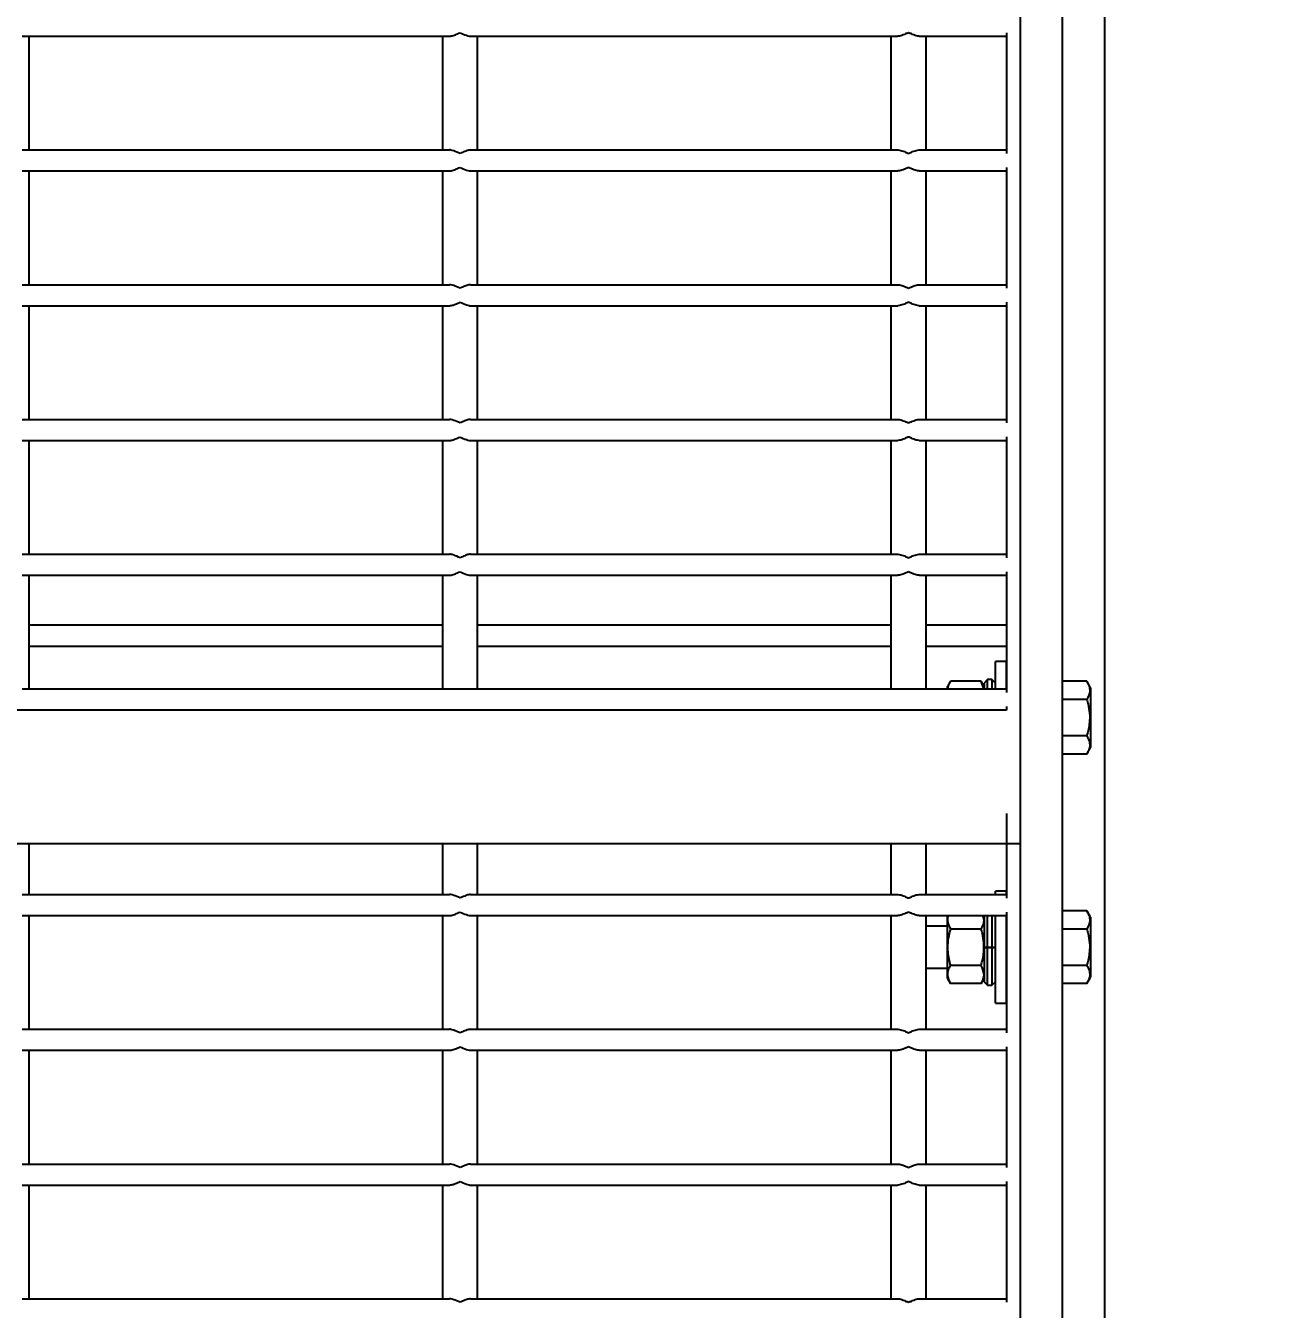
# Model space of a CAD drawing. Header units: millimetres. Extents: x 1293 to 41893, y 1011 to 26911.
# Drawn here: x 16819.2 to 17100.8, y 11481.8 to 11772.7 of the extents above; entities that cross this region are included whole.
import ezdxf

# ---------------------------------------------------------------- set-up
doc = ezdxf.new("R2010")
doc.units = ezdxf.units.MM
doc.header["$LTSCALE"] = 50
doc.layers.add('CAPA_1', color=7, linetype='Continuous')
doc.layers.add('PASILLOS', color=2, linetype='Continuous')
doc.styles.add('SLDTEXTSTYLE0', font='TXT', dxfattribs={"width": 0.75})
doc.dimstyles.new('SLDDIMSTYLE0', dxfattribs={"dimtxt": 100, "dimasz": 100, "dimexe": 0, "dimexo": 0.0625, "dimgap": 25, "dimtad": 2, "dimdec": 0, "dimrnd": 1e-09, "dimzin": 12, "dimdsep": 46, "dimtxsty": 'SLDTEXTSTYLE0', "dimsah": 1, "dimcen": 0.09, "dimadec": 0, "dimazin": 3, "dimtfac": 1, "dimtdec": 0, "dimtofl": 0, "dimtmove": 0, "dimatfit": 3, "dimfxl": 1, "dimfrac": 2, "dimtolj": 1, "dimtzin": 12, "dimarcsym": 0})

# ---------------------------------------------------------------- blocks, each defined once
blk = doc.blocks.new('_D_16')
at = {"layer": 'CAPA_1', "transparency": 16777216}
for p, q in [((7974.69, 13667.35), (7974.69, 9974.87)), ((18069.94, 13667.83), (18069.94, 9974.87)), ((7974.69, 10024.87), (18069.94, 10024.87))]:
    blk.add_line(p, q, dxfattribs=at)
for points in [[(7974.69, 10024.87), (8074.69, 10009.48), (8074.69, 10040.25)], [(18069.94, 10024.87), (17969.94, 10040.25), (17969.94, 10009.48)]]:
    blk.add_solid(points, dxfattribs=at)
at = {"layer": 'CAPA_1', "transparency": 16777216, "insert": (12837.59, 10153.77), "char_height": 100, "attachment_point": 1, "style": 'SLDTEXTSTYLE0'}
blk.add_mtext('10095', dxfattribs=at)

msp = doc.modelspace()

# ---------------------------------------------------------------- linework, layer by layer
at = {"layer": 'PASILLOS', "linetype": 'Continuous', "lineweight": 25}
for p, q in [((17063.6878232, 10630.9617267), (17063.6878232, 13564.8575629)), ((17044.6378232, 10631.1549312), (17044.6378232, 13425.832389)), ((17054.1628232, 10980.2954876), (17054.1628232, 12113.9323914)), ((16818.4240732, 11770.3432255), (16915.2615732, 11770.3432255)), ((16820.0115732, 11744.5657255), (16820.0115732, 11770.3432255)), ((16913.6740732, 11770.3432255), (16913.6740732, 11744.5657255)), ((16920.0240732, 11770.3432255), (17016.8615732, 11770.3432255)), ((16921.6115732, 11744.5657255), (16921.6115732, 11770.3432255)), ((17015.2740732, 11770.3432255), (17015.2740732, 11744.5657255)), ((17021.6240732, 11770.3432255), (17041.4678232, 11770.3432255)), ((17023.2115732, 11744.5657255), (17023.2115732, 11770.3432255)), ((17041.4678232, 11771.1369755), (17041.4678232, 11743.7719755)), ((16818.4240732, 11744.5657255), (16915.2615732, 11744.5657255)), ((16920.0240732, 11744.5657255), (17016.8615732, 11744.5657255)), ((17021.6240732, 11744.5657255), (17041.4678232, 11744.5657255)), ((17041.4678232, 11740.5969755), (17041.4678232, 11713.2319755)), ((16818.4240732, 11739.8032255), (16915.2615732, 11739.8032255)), ((16820.0115732, 11714.0257255), (16820.0115732, 11739.8032255)), ((16913.6740732, 11739.8032255), (16913.6740732, 11714.0257255)), ((16920.0240732, 11739.8032255), (17016.8615732, 11739.8032255)), ((16921.6115732, 11714.0257255), (16921.6115732, 11739.8032255)), ((17015.2740732, 11739.8032255), (17015.2740732, 11714.0257255)), ((17021.6240732, 11739.8032255), (17041.4678232, 11739.8032255)), ((17023.2115732, 11714.0257255), (17023.2115732, 11739.8032255)), ((16818.4240732, 11714.0257255), (16915.2615732, 11714.0257255)), ((16920.0240732, 11714.0257255), (17016.8615732, 11714.0257255)), ((17021.6240732, 11714.0257255), (17041.4678232, 11714.0257255)), ((16818.4240732, 11709.2632255), (16915.2615732, 11709.2632255)), ((16820.0115732, 11683.4857255), (16820.0115732, 11709.2632255)), ((16913.6740732, 11709.2632255), (16913.6740732, 11683.4857255)), ((16920.0240732, 11709.2632255), (17016.8615732, 11709.2632255)), ((16921.6115732, 11683.4857255), (16921.6115732, 11709.2632255)), ((17015.2740732, 11709.2632255), (17015.2740732, 11683.4857255)), ((17021.6240732, 11709.2632255), (17041.4678232, 11709.2632255)), ((17023.2115732, 11683.4857255), (17023.2115732, 11709.2632255)), ((17041.4678232, 11710.0569755), (17041.4678232, 11682.6919755)), ((16818.4240732, 11683.4857255), (16915.2615732, 11683.4857255)), ((16920.0240732, 11683.4857255), (17016.8615732, 11683.4857255)), ((17021.6240732, 11683.4857255), (17041.4678232, 11683.4857255)), ((17041.4678232, 11679.5169755), (17041.4678232, 11652.1519755)), ((16818.4240732, 11678.7232255), (16915.2615732, 11678.7232255)), ((16820.0115732, 11652.9457255), (16820.0115732, 11678.7232255)), ((16913.6740732, 11678.7232255), (16913.6740732, 11652.9457255)), ((16920.0240732, 11678.7232255), (17016.8615732, 11678.7232255)), ((16921.6115732, 11652.9457255), (16921.6115732, 11678.7232255)), ((17015.2740732, 11678.7232255), (17015.2740732, 11652.9457255)), ((17021.6240732, 11678.7232255), (17041.4678232, 11678.7232255)), ((17023.2115732, 11652.9457255), (17023.2115732, 11678.7232255)), ((16818.4240732, 11652.9457255), (16915.2615732, 11652.9457255)), ((16920.0240732, 11652.9457255), (17016.8615732, 11652.9457255)), ((17021.6240732, 11652.9457255), (17041.4678232, 11652.9457255)), ((16818.4240732, 11648.1832255), (16915.2615732, 11648.1832255)), ((16820.0115732, 11622.4057255), (16820.0115732, 11648.1832255)), ((16913.6740732, 11648.1832255), (16913.6740732, 11622.4057255)), ((16920.0240732, 11648.1832255), (17016.8615732, 11648.1832255)), ((16921.6115732, 11622.4057255), (16921.6115732, 11648.1832255)), ((17015.2740732, 11648.1832255), (17015.2740732, 11622.4057255)), ((17021.6240732, 11648.1832255), (17041.4678232, 11648.1832255)), ((17023.2115732, 11622.4057255), (17023.2115732, 11648.1832255)), ((17041.4678232, 11648.9769755), (17041.4678232, 11621.6119755)), ((16820.0115732, 11636.9123926), (16913.6740732, 11636.9123926)), ((16921.6115732, 11636.9123926), (17015.2740732, 11636.9123926)), ((17023.2115732, 11636.9123926), (17041.4678232, 11636.9123926)), ((16820.0115732, 11632.1498926), (16913.6740732, 11632.1498926)), ((16921.6115732, 11632.1498926), (17015.2740732, 11632.1498926)), ((17023.2115732, 11632.1498926), (17041.4678232, 11632.1498926)), ((17041.4628232, 11628.6057255), (17038.9228232, 11628.6057255)), ((17038.9228232, 11622.4057255), (17038.9228232, 11628.6057255)), ((17041.4628232, 11622.4057255), (17041.4628232, 11628.6057255)), ((17028.727344, 11624.1607255), (17028.0484482, 11622.9848435)), ((17035.7039274, 11624.1607255), (17028.727344, 11624.1607255)), ((17036.3828232, 11622.9848435), (17035.7039274, 11624.1607255)), ((17036.2860094, 11622.4057255), (17035.7039274, 11624.1607255)), ((17037.1765732, 11624.5357255), (17036.3828232, 11623.7419755)), ((17038.1290732, 11624.5357255), (17037.1765732, 11624.5357255)), ((17037.1765732, 11622.4057255), (17037.1765732, 11624.5357255)), ((17038.9228232, 11623.7419755), (17038.1290732, 11624.5357255)), ((17038.1290732, 11624.5357255), (17038.1290732, 11622.4057255)), ((17059.6622708, 11624.1546175), (17054.1628232, 11624.1546175)), ((17060.5128232, 11622.6814175), (17059.6622708, 11624.1546175)), ((16818.4240732, 11622.4057255), (16915.2615732, 11622.4057255)), ((16915.2615732, 11622.4057255), (16920.0240732, 11622.4057255)), ((16920.0240732, 11622.4057255), (17016.8615732, 11622.4057255)), ((17016.8615732, 11622.4057255), (17021.6240732, 11622.4057255)), ((17021.6240732, 11622.4057255), (17041.4678232, 11622.4057255)), ((17028.0484482, 11622.4057255), (17028.0484482, 11622.9848435)), ((17036.3828232, 11623.7419755), (17036.3828232, 11622.4057255)), ((17060.5128232, 11622.6814175), (17060.5128232, 11615.9057255)), ((17041.4678232, 11618.4369755), (17041.4678232, 11617.6432255)), ((17059.6622708, 11620.0301715), (17054.1628232, 11620.0301715)), ((17041.4678232, 11617.6432255), (16285.8178232, 11617.6432255)), ((17060.5128232, 11615.9057255), (17060.5128232, 11609.1300336)), ((17059.6622708, 11611.7812795), (17054.1628232, 11611.7812795)), ((17059.6622708, 11607.6568336), (17054.1628232, 11607.6568336)), ((17059.6622708, 11607.6568336), (17060.5128232, 11609.1300336)), ((17041.4678232, 11594.1577255), (17041.4678232, 11587.3257255)), ((17041.4678232, 11587.3257255), (16285.8178232, 11587.3257255)), ((16820.0115732, 11575.8323926), (16820.0115732, 11587.3257255)), ((16913.6740732, 11587.3257255), (16913.6740732, 11575.8323926)), ((16921.6115732, 11575.8323926), (16921.6115732, 11587.3257255)), ((17015.2740732, 11587.3257255), (17015.2740732, 11575.8323926)), ((17023.2115732, 11575.8323926), (17023.2115732, 11587.3257255)), ((17044.6478232, 11587.3257255), (17041.4678232, 11587.3257255)), ((17041.4678232, 11587.3257255), (17041.4678232, 11575.0386426)), ((16818.4240732, 11575.8323926), (16915.2615732, 11575.8323926)), ((16920.0240732, 11575.8323926), (17016.8615732, 11575.8323926)), ((17021.6240732, 11575.8323926), (17041.4678232, 11575.8323926)), ((17041.4628232, 11576.5923926), (17038.9228232, 11576.5923926)), ((17038.9228232, 11575.8323926), (17038.9228232, 11576.5923926)), ((17041.4628232, 11575.8323926), (17041.4628232, 11576.5923926)), ((17041.4678232, 11571.8636426), (17041.4678232, 11544.4986426)), ((17059.6622708, 11572.1412846), (17054.1628232, 11572.1412846)), ((17060.5128232, 11570.6680846), (17059.6622708, 11572.1412846)), ((16818.4240732, 11571.0698926), (16915.2615732, 11571.0698926)), ((16820.0115732, 11545.2923926), (16820.0115732, 11571.0698926)), ((16913.6740732, 11571.0698926), (16913.6740732, 11545.2923926)), ((16920.0240732, 11571.0698926), (17016.8615732, 11571.0698926)), ((16921.6115732, 11545.2923926), (16921.6115732, 11571.0698926)), ((17015.2740732, 11571.0698926), (17015.2740732, 11545.2923926)), ((17021.6240732, 11571.0698926), (17041.4678232, 11571.0698926)), ((17023.2115732, 11545.2923926), (17023.2115732, 11571.0698926)), ((17028.105249, 11571.0698926), (17028.0484482, 11570.9715106)), ((17028.0484482, 11556.8132746), (17028.0484482, 11570.9715106)), ((17036.3828232, 11570.9715106), (17036.3260223, 11571.0698926)), ((17036.3828232, 11571.0698926), (17036.3828232, 11563.8923926)), ((17037.1765732, 11563.8923926), (17037.1765732, 11571.0698926)), ((17038.1290732, 11571.0698926), (17038.1290732, 11563.8923926)), ((17038.9228232, 11551.1923926), (17038.9228232, 11571.0698926)), ((17041.4628232, 11551.1923926), (17041.4628232, 11571.0698926)), ((17060.5128232, 11570.6680846), (17060.5128232, 11563.8923926)), ((17028.0484482, 11568.6548926), (17023.2115732, 11568.6548926)), ((17035.7092122, 11568.0107441), (17028.7220591, 11568.0107441)), ((17041.4678232, 11568.6548926), (17041.4628232, 11568.6548926)), ((17059.6622708, 11568.0168386), (17054.1628232, 11568.0168386)), ((17036.3828232, 11563.8923926), (17037.1765732, 11563.8923926)), ((17036.3828232, 11563.8470087), (17037.1765732, 11563.8532587)), ((17036.3828232, 11563.8366515), (17036.3828232, 11563.8306898)), ((17036.3828232, 11563.8306898), (17036.3828232, 11556.0561426)), ((17037.1765732, 11563.8244398), (17036.3828232, 11563.8306898)), ((17037.1765732, 11563.8923926), (17038.1290732, 11563.8923926)), ((17038.1290732, 11563.8532587), (17037.1765732, 11563.8532587)), ((17037.1765732, 11555.2623926), (17037.1765732, 11563.8244398)), ((17037.1765732, 11563.8244398), (17038.1290732, 11563.8244398)), ((17038.1290732, 11563.8923926), (17038.9228232, 11563.8923926)), ((17038.1290732, 11563.8532587), (17038.9228232, 11563.8470087)), ((17038.9228232, 11563.8306898), (17038.1290732, 11563.8244398)), ((17038.1290732, 11563.8244398), (17038.1290732, 11555.2623926)), ((17060.5128232, 11563.8923926), (17060.5128232, 11557.1167006)), ((17023.2115732, 11559.1298926), (17028.0484482, 11559.1298926)), ((17035.7092122, 11559.7740411), (17028.7220591, 11559.7740411)), ((17041.4628232, 11559.1298926), (17041.4678232, 11559.1298926)), ((17059.6622708, 11559.7679466), (17054.1628232, 11559.7679466)), ((17028.0484482, 11556.8132746), (17028.727344, 11555.6373926)), ((17035.7039274, 11555.6373926), (17028.727344, 11555.6373926)), ((17035.7039274, 11555.6373926), (17036.3828232, 11556.8132746)), ((17036.3828232, 11556.0561426), (17037.1765732, 11555.2623926)), ((17037.1765732, 11555.2623926), (17038.1290732, 11555.2623926)), ((17038.1290732, 11555.2623926), (17038.9228232, 11556.0561426)), ((17059.6622708, 11555.6435006), (17054.1628232, 11555.6435006)), ((17059.6622708, 11555.6435006), (17060.5128232, 11557.1167006)), ((17038.9228232, 11551.1923926), (17041.4628232, 11551.1923926)), ((16818.4240732, 11545.2923926), (16915.2615732, 11545.2923926)), ((16920.0240732, 11545.2923926), (17016.8615732, 11545.2923926)), ((17021.6240732, 11545.2923926), (17041.4678232, 11545.2923926)), ((16818.4240732, 11540.5298926), (16915.2615732, 11540.5298926)), ((16820.0115732, 11514.7523926), (16820.0115732, 11540.5298926)), ((16913.6740732, 11540.5298926), (16913.6740732, 11514.7523926)), ((16920.0240732, 11540.5298926), (17016.8615732, 11540.5298926)), ((16921.6115732, 11514.7523926), (16921.6115732, 11540.5298926)), ((17015.2740732, 11540.5298926), (17015.2740732, 11514.7523926)), ((17021.6240732, 11540.5298926), (17041.4678232, 11540.5298926)), ((17023.2115732, 11514.7523926), (17023.2115732, 11540.5298926)), ((17041.4678232, 11541.3236426), (17041.4678232, 11513.9586426)), ((16818.4240732, 11514.7523926), (16915.2615732, 11514.7523926)), ((16920.0240732, 11514.7523926), (17016.8615732, 11514.7523926)), ((17021.6240732, 11514.7523926), (17041.4678232, 11514.7523926)), ((17041.4678232, 11510.7836426), (17041.4678232, 11483.4186426)), ((16818.4240732, 11509.9898926), (16915.2615732, 11509.9898926)), ((16820.0115732, 11484.2123926), (16820.0115732, 11509.9898926)), ((16913.6740732, 11509.9898926), (16913.6740732, 11484.2123926)), ((16920.0240732, 11509.9898926), (17016.8615732, 11509.9898926)), ((16921.6115732, 11484.2123926), (16921.6115732, 11509.9898926)), ((17015.2740732, 11509.9898926), (17015.2740732, 11484.2123926)), ((17021.6240732, 11509.9898926), (17041.4678232, 11509.9898926)), ((17023.2115732, 11484.2123926), (17023.2115732, 11509.9898926)), ((16818.4240732, 11484.2123926), (16915.2615732, 11484.2123926)), ((16920.0240732, 11484.2123926), (17016.8615732, 11484.2123926)), ((17021.6240732, 11484.2123926), (17041.4678232, 11484.2123926))]:
    msp.add_line(p, q, dxfattribs=at)
for points, knots in [([(16915.2615732, 11770.3432255), (16915.388376, 11770.3530677), (16915.8042281, 11770.3853451), (16916.6068173, 11770.6775562), (16917.2838178, 11770.9764166), (16917.6389892, 11771.1352609), (16917.6428232, 11771.1369755)], [0, 0, 0, 0, 0.1723614537, 0.5652622384, 0.9953071929, 1, 1, 1, 1]), ([(16917.6428232, 11771.1369755), (16917.646657, 11771.135261), (16918.1265646, 11770.9206397), (16918.839838, 11770.6022337), (16919.6238008, 11770.3677168), (16919.9249339, 11770.3492915), (16920.0240732, 11770.3432255)], [0, 0, 0, 0, 0.0046971273, 0.5879730075, 0.8643521995, 1, 1, 1, 1]), ([(17019.2428232, 11771.1369755), (17019.2389892, 11771.1352608), (17019.0184798, 11771.036638), (17018.4291512, 11770.7769124), (17017.6134314, 11770.4312191), (17017.0684636, 11770.3674389), (17016.8615732, 11770.3432255)], [0, 0, 0, 0, 0.0046934742, 0.2699426106, 0.7228425567, 1, 1, 1, 1]), ([(17021.6240732, 11770.3432255), (17021.4171827, 11770.3674389), (17020.8722149, 11770.4312191), (17020.0564952, 11770.7769124), (17019.4671666, 11771.036638), (17019.2466572, 11771.1352608), (17019.2428232, 11771.1369755)], [0, 0, 0, 0, 0.2771574433, 0.7300573894, 0.9953065258, 1, 1, 1, 1]), ([(16917.6428232, 11743.7719755), (16917.6389893, 11743.7736901), (16917.1590818, 11743.9883114), (16916.4458083, 11744.3067174), (16915.6618455, 11744.5412342), (16915.3607124, 11744.5596595), (16915.2615732, 11744.5657255)], [0, 0, 0, 0, 0.0046971273, 0.5879730074, 0.8643521995, 1, 1, 1, 1]), ([(16920.0240732, 11744.5657255), (16919.8972703, 11744.5558834), (16919.4814182, 11744.5236059), (16918.678829, 11744.2313948), (16918.0018285, 11743.9325344), (16917.6466571, 11743.7736902), (16917.6428232, 11743.7719755)], [0, 0, 0, 0, 0.1723614537, 0.5652622384, 0.9953071929, 1, 1, 1, 1]), ([(17016.8615732, 11744.5657255), (17017.0684636, 11744.5415122), (17017.6134314, 11744.477732), (17018.4291512, 11744.1320387), (17019.0184798, 11743.872313), (17019.2389892, 11743.7736903), (17019.2428232, 11743.7719755)], [0, 0, 0, 0, 0.2771574433, 0.7300573894, 0.9953065258, 1, 1, 1, 1]), ([(17019.2428232, 11743.7719755), (17019.2466572, 11743.7736903), (17019.4671666, 11743.872313), (17020.0564952, 11744.1320387), (17020.8722149, 11744.477732), (17021.4171827, 11744.5415122), (17021.6240732, 11744.5657255)], [0, 0, 0, 0, 0.0046934742, 0.2699426106, 0.7228425567, 1, 1, 1, 1]), ([(16915.2615732, 11739.8032255), (16915.388376, 11739.8130677), (16915.8042281, 11739.8453451), (16916.6068173, 11740.1375562), (16917.2838178, 11740.4364166), (16917.6389892, 11740.5952609), (16917.6428232, 11740.5969755)], [0, 0, 0, 0, 0.1723614537, 0.5652622384, 0.9953071929, 1, 1, 1, 1]), ([(16917.6428232, 11740.5969755), (16917.646657, 11740.595261), (16918.1265646, 11740.3806397), (16918.839838, 11740.0622337), (16919.6238008, 11739.8277168), (16919.9249339, 11739.8092915), (16920.0240732, 11739.8032255)], [0, 0, 0, 0, 0.0046971273, 0.5879730075, 0.8643521995, 1, 1, 1, 1]), ([(17019.2428232, 11740.5969755), (17019.2389892, 11740.5952608), (17019.0184798, 11740.496638), (17018.4291512, 11740.2369124), (17017.6134314, 11739.8912191), (17017.0684636, 11739.8274389), (17016.8615732, 11739.8032255)], [0, 0, 0, 0, 0.0046934742, 0.2699426106, 0.7228425567, 1, 1, 1, 1]), ([(17021.6240732, 11739.8032255), (17021.4171827, 11739.8274389), (17020.8722149, 11739.8912191), (17020.0564952, 11740.2369124), (17019.4671666, 11740.496638), (17019.2466572, 11740.5952608), (17019.2428232, 11740.5969755)], [0, 0, 0, 0, 0.2771574433, 0.7300573894, 0.9953065258, 1, 1, 1, 1]), ([(16917.6428232, 11713.2319755), (16917.6389893, 11713.2336901), (16917.1590818, 11713.4483114), (16916.4458083, 11713.7667174), (16915.6618455, 11714.0012342), (16915.3607124, 11714.0196595), (16915.2615732, 11714.0257255)], [0, 0, 0, 0, 0.00469712726, 0.58797300743, 0.86435219951, 1, 1, 1, 1]), ([(16920.0240732, 11714.0257255), (16919.8972703, 11714.0158834), (16919.4814182, 11713.9836059), (16918.678829, 11713.6913948), (16918.0018285, 11713.3925344), (16917.6466571, 11713.2336902), (16917.6428232, 11713.2319755)], [0, 0, 0, 0, 0.1723614537, 0.5652622384, 0.9953071929, 1, 1, 1, 1]), ([(17016.8615732, 11714.0257255), (17017.0684636, 11714.0015122), (17017.6134314, 11713.937732), (17018.4291512, 11713.5920387), (17019.0184798, 11713.332313), (17019.2389892, 11713.2336903), (17019.2428232, 11713.2319755)], [0, 0, 0, 0, 0.2771574433, 0.7300573894, 0.9953065258, 1, 1, 1, 1]), ([(17019.2428232, 11713.2319755), (17019.2466572, 11713.2336903), (17019.4671666, 11713.332313), (17020.0564952, 11713.5920387), (17020.8722149, 11713.937732), (17021.4171827, 11714.0015122), (17021.6240732, 11714.0257255)], [0, 0, 0, 0, 0.0046934742, 0.2699426106, 0.7228425567, 1, 1, 1, 1]), ([(16915.2615732, 11709.2632255), (16915.388376, 11709.2730677), (16915.8042281, 11709.3053451), (16916.6068173, 11709.5975562), (16917.2838178, 11709.8964166), (16917.6389892, 11710.0552609), (16917.6428232, 11710.0569755)], [0, 0, 0, 0, 0.1723614537, 0.5652622384, 0.9953071929, 1, 1, 1, 1]), ([(16917.6428232, 11710.0569755), (16917.646657, 11710.055261), (16918.1265646, 11709.8406397), (16918.839838, 11709.5222337), (16919.6238008, 11709.2877168), (16919.9249339, 11709.2692915), (16920.0240732, 11709.2632255)], [0, 0, 0, 0, 0.0046971273, 0.5879730075, 0.8643521995, 1, 1, 1, 1]), ([(17019.2428232, 11710.0569755), (17019.2389892, 11710.0552608), (17019.0184798, 11709.956638), (17018.4291512, 11709.6969124), (17017.6134314, 11709.3512191), (17017.0684636, 11709.2874389), (17016.8615732, 11709.2632255)], [0, 0, 0, 0, 0.0046934742, 0.2699426106, 0.7228425567, 1, 1, 1, 1]), ([(17021.6240732, 11709.2632255), (17021.4171827, 11709.2874389), (17020.8722149, 11709.3512191), (17020.0564952, 11709.6969124), (17019.4671666, 11709.956638), (17019.2466572, 11710.0552608), (17019.2428232, 11710.0569755)], [0, 0, 0, 0, 0.2771574433, 0.7300573894, 0.9953065258, 1, 1, 1, 1]), ([(16917.6428232, 11682.6919755), (16917.6389893, 11682.6936901), (16917.1590818, 11682.9083114), (16916.4458083, 11683.2267174), (16915.6618455, 11683.4612342), (16915.3607124, 11683.4796595), (16915.2615732, 11683.4857255)], [0, 0, 0, 0, 0.0046971273, 0.5879730074, 0.8643521995, 1, 1, 1, 1]), ([(16920.0240732, 11683.4857255), (16919.8972703, 11683.4758834), (16919.4814182, 11683.4436059), (16918.678829, 11683.1513948), (16918.0018285, 11682.8525344), (16917.6466571, 11682.6936902), (16917.6428232, 11682.6919755)], [0, 0, 0, 0, 0.1723614537, 0.5652622384, 0.9953071929, 1, 1, 1, 1]), ([(17016.8615732, 11683.4857255), (17017.0684636, 11683.4615122), (17017.6134314, 11683.397732), (17018.4291512, 11683.0520387), (17019.0184798, 11682.792313), (17019.2389892, 11682.6936903), (17019.2428232, 11682.6919755)], [0, 0, 0, 0, 0.2771574433, 0.7300573894, 0.9953065258, 1, 1, 1, 1]), ([(17019.2428232, 11682.6919755), (17019.2466572, 11682.6936903), (17019.4671666, 11682.792313), (17020.0564952, 11683.0520387), (17020.8722149, 11683.397732), (17021.4171827, 11683.4615122), (17021.6240732, 11683.4857255)], [0, 0, 0, 0, 0.0046934742, 0.2699426106, 0.7228425567, 1, 1, 1, 1]), ([(16915.2615732, 11678.7232255), (16915.388376, 11678.7330677), (16915.8042281, 11678.7653451), (16916.6068173, 11679.0575562), (16917.2838178, 11679.3564166), (16917.6389892, 11679.5152609), (16917.6428232, 11679.5169755)], [0, 0, 0, 0, 0.1723614537, 0.5652622384, 0.9953071929, 1, 1, 1, 1]), ([(16917.6428232, 11679.5169755), (16917.646657, 11679.515261), (16918.1265646, 11679.3006397), (16918.839838, 11678.9822337), (16919.6238008, 11678.7477168), (16919.9249339, 11678.7292915), (16920.0240732, 11678.7232255)], [0, 0, 0, 0, 0.0046971273, 0.5879730075, 0.8643521995, 1, 1, 1, 1]), ([(17019.2428232, 11679.5169755), (17019.2389892, 11679.5152608), (17019.0184798, 11679.416638), (17018.4291512, 11679.1569124), (17017.6134314, 11678.8112191), (17017.0684636, 11678.7474389), (17016.8615732, 11678.7232255)], [0, 0, 0, 0, 0.0046934742, 0.2699426106, 0.7228425567, 1, 1, 1, 1]), ([(17021.6240732, 11678.7232255), (17021.4171827, 11678.7474389), (17020.8722149, 11678.8112191), (17020.0564952, 11679.1569124), (17019.4671666, 11679.416638), (17019.2466572, 11679.5152608), (17019.2428232, 11679.5169755)], [0, 0, 0, 0, 0.2771574433, 0.7300573894, 0.9953065258, 1, 1, 1, 1]), ([(16917.6428232, 11652.1519755), (16917.6389893, 11652.1536901), (16917.1590818, 11652.3683114), (16916.4458083, 11652.6867174), (16915.6618455, 11652.9212342), (16915.3607124, 11652.9396595), (16915.2615732, 11652.9457255)], [0, 0, 0, 0, 0.0046971273, 0.5879730074, 0.8643521995, 1, 1, 1, 1]), ([(16920.0240732, 11652.9457255), (16919.8972703, 11652.9358834), (16919.4814182, 11652.9036059), (16918.678829, 11652.6113948), (16918.0018285, 11652.3125344), (16917.6466571, 11652.1536902), (16917.6428232, 11652.1519755)], [0, 0, 0, 0, 0.1723614537, 0.5652622384, 0.9953071929, 1, 1, 1, 1]), ([(17016.8615732, 11652.9457255), (17017.0684636, 11652.9215122), (17017.6134314, 11652.857732), (17018.4291512, 11652.5120387), (17019.0184798, 11652.252313), (17019.2389892, 11652.1536903), (17019.2428232, 11652.1519755)], [0, 0, 0, 0, 0.2771574433, 0.7300573894, 0.9953065258, 1, 1, 1, 1]), ([(17019.2428232, 11652.1519755), (17019.2466572, 11652.1536903), (17019.4671666, 11652.252313), (17020.0564952, 11652.5120387), (17020.8722149, 11652.857732), (17021.4171827, 11652.9215122), (17021.6240732, 11652.9457255)], [0, 0, 0, 0, 0.0046934742, 0.2699426106, 0.7228425567, 1, 1, 1, 1]), ([(16915.2615732, 11648.1832255), (16915.388376, 11648.1930677), (16915.8042281, 11648.2253451), (16916.6068173, 11648.5175562), (16917.2838178, 11648.8164166), (16917.6389892, 11648.9752609), (16917.6428232, 11648.9769755)], [0, 0, 0, 0, 0.1723614537, 0.5652622384, 0.9953071929, 1, 1, 1, 1]), ([(16917.6428232, 11648.9769755), (16917.646657, 11648.975261), (16918.1265646, 11648.7606397), (16918.839838, 11648.4422337), (16919.6238008, 11648.2077168), (16919.9249339, 11648.1892915), (16920.0240732, 11648.1832255)], [0, 0, 0, 0, 0.0046971273, 0.5879730075, 0.8643521995, 1, 1, 1, 1]), ([(17019.2428232, 11648.9769755), (17019.2389892, 11648.9752608), (17019.0184798, 11648.876638), (17018.4291512, 11648.6169124), (17017.6134314, 11648.2712191), (17017.0684636, 11648.2074389), (17016.8615732, 11648.1832255)], [0, 0, 0, 0, 0.0046934742, 0.2699426106, 0.7228425567, 1, 1, 1, 1]), ([(17021.6240732, 11648.1832255), (17021.4171827, 11648.2074389), (17020.8722149, 11648.2712191), (17020.0564952, 11648.6169124), (17019.4671666, 11648.876638), (17019.2466572, 11648.9752608), (17019.2428232, 11648.9769755)], [0, 0, 0, 0, 0.2771574433, 0.7300573894, 0.9953065258, 1, 1, 1, 1]), ([(17028.727344, 11624.1607255), (17028.5299224, 11623.8022032), (17028.2127952, 11623.2262924), (17028.1676327, 11622.6305862), (17028.1505853, 11622.4057255)], [0, 0, 0, 0, 0.62253099059, 1, 1, 1, 1]), ([(17059.6622708, 11624.1546175), (17059.8451353, 11623.7968587), (17060.2148297, 11623.0735834), (17060.4199868, 11621.6698765), (17059.9556704, 11620.6650913), (17059.6622708, 11620.0301715)], [0, 0, 0, 0, 0.2648633469, 0.5354700776, 1, 1, 1, 1]), ([(17059.6622708, 11620.0301715), (17059.7586781, 11619.6761319), (17060.0379239, 11618.6506494), (17060.3165967, 11616.8913157), (17060.3192553, 11614.452209), (17059.9052989, 11612.7692954), (17059.6622708, 11611.7812795)], [0, 0, 0, 0, 0.1315464599, 0.3810267709, 0.6366091688, 1, 1, 1, 1]), ([(17059.6622708, 11611.7812795), (17059.8451353, 11611.4235207), (17060.2148297, 11610.7002454), (17060.4199868, 11609.2965385), (17059.9556704, 11608.2917533), (17059.6622708, 11607.6568336)], [0, 0, 0, 0, 0.2648633469, 0.5354700776, 1, 1, 1, 1]), ([(16917.6428232, 11575.0386426), (16917.6389893, 11575.0403571), (16917.1590818, 11575.2549785), (16916.4458083, 11575.5733844), (16915.6618455, 11575.8079013), (16915.3607124, 11575.8263266), (16915.2615732, 11575.8323926)], [0, 0, 0, 0, 0.0046971273, 0.5879730074, 0.8643521995, 1, 1, 1, 1]), ([(16920.0240732, 11575.8323926), (16919.8972703, 11575.8225505), (16919.4814182, 11575.790273), (16918.678829, 11575.4980619), (16918.0018285, 11575.1992015), (16917.6466571, 11575.0403572), (16917.6428232, 11575.0386426)], [0, 0, 0, 0, 0.1723614537, 0.5652622384, 0.9953071929, 1, 1, 1, 1]), ([(17016.8615732, 11575.8323926), (17017.0684636, 11575.8081792), (17017.6134314, 11575.7443991), (17018.4291512, 11575.3987057), (17019.0184798, 11575.1389801), (17019.2389892, 11575.0403573), (17019.2428232, 11575.0386426)], [0, 0, 0, 0, 0.2771574433, 0.7300573894, 0.9953065258, 1, 1, 1, 1]), ([(17019.2428232, 11575.0386426), (17019.2466572, 11575.0403573), (17019.4671666, 11575.1389801), (17020.0564952, 11575.3987057), (17020.8722149, 11575.7443991), (17021.4171827, 11575.8081792), (17021.6240732, 11575.8323926)], [0, 0, 0, 0, 0.0046934742, 0.2699426106, 0.7228425567, 1, 1, 1, 1]), ([(16915.2615732, 11571.0698926), (16915.388376, 11571.0797347), (16915.8042281, 11571.1120122), (16916.6068173, 11571.4042233), (16917.2838178, 11571.7030837), (16917.6389892, 11571.8619279), (16917.6428232, 11571.8636426)], [0, 0, 0, 0, 0.1723614537, 0.5652622384, 0.9953071929, 1, 1, 1, 1]), ([(16917.6428232, 11571.8636426), (16917.646657, 11571.8619281), (16918.1265646, 11571.6473067), (16918.839838, 11571.3289008), (16919.6238008, 11571.0943839), (16919.9249339, 11571.0759586), (16920.0240732, 11571.0698926)], [0, 0, 0, 0, 0.0046971273, 0.5879730075, 0.8643521995, 1, 1, 1, 1]), ([(17019.2428232, 11571.8636426), (17019.2389892, 11571.8619278), (17019.0184798, 11571.7633051), (17018.4291512, 11571.5035795), (17017.6134314, 11571.1578861), (17017.0684636, 11571.094106), (17016.8615732, 11571.0698926)], [0, 0, 0, 0, 0.0046934742, 0.2699426106, 0.7228425567, 1, 1, 1, 1]), ([(17021.6240732, 11571.0698926), (17021.4171827, 11571.094106), (17020.8722149, 11571.1578861), (17020.0564952, 11571.5035795), (17019.4671666, 11571.7633051), (17019.2466572, 11571.8619278), (17019.2428232, 11571.8636426)], [0, 0, 0, 0, 0.2771574433, 0.7300573894, 0.9953065258, 1, 1, 1, 1]), ([(17059.6622708, 11572.1412846), (17059.8451353, 11571.7835258), (17060.2148297, 11571.0602504), (17060.4199868, 11569.6565436), (17059.9556704, 11568.6517583), (17059.6622708, 11568.0168386)], [0, 0, 0, 0, 0.2648633469, 0.5354700776, 1, 1, 1, 1]), ([(17028.2430571, 11571.0698926), (17028.2421962, 11571.0679799), (17028.075297, 11570.6971982), (17027.9981864, 11569.6519416), (17028.4417575, 11568.6462568), (17028.7220591, 11568.0107441)], [0, 0, 0, 0, 0.0019050038, 0.3692833919, 1, 1, 1, 1]), ([(17035.7092122, 11568.0107441), (17035.8878076, 11568.3690191), (17036.2488746, 11569.0933451), (17036.4559734, 11570.1369463), (17036.180134, 11570.7889918), (17036.0613025, 11571.0698926)], [0, 0, 0, 0, 0.35778423491, 0.72333385492, 1, 1, 1, 1]), ([(17028.7220591, 11568.0107441), (17028.6285636, 11567.6675545), (17028.3519102, 11566.6520557), (17028.0714058, 11564.9026059), (17028.0639044, 11562.4563787), (17028.4783617, 11560.7672405), (17028.7220591, 11559.7740411)], [0, 0, 0, 0, 0.1277165798, 0.3779136182, 0.6342182989, 1, 1, 1, 1]), ([(17035.7092122, 11559.7740411), (17035.9529283, 11560.767243), (17036.3631382, 11562.4389478), (17036.3615341, 11564.8843601), (17036.0840557, 11566.6348099), (17035.8027053, 11567.66756), (17035.7092122, 11568.0107441)], [0, 0, 0, 0, 0.365780177, 0.6156618098, 0.8722839524, 1, 1, 1, 1]), ([(17059.6622708, 11568.0168386), (17059.7586781, 11567.6627989), (17060.0379239, 11566.6373165), (17060.3165967, 11564.8779828), (17060.3192553, 11562.4388761), (17059.9052989, 11560.7559625), (17059.6622708, 11559.7679466)], [0, 0, 0, 0, 0.1315464599, 0.3810267709, 0.6366091688, 1, 1, 1, 1]), ([(17028.7220591, 11559.7740411), (17028.539493, 11559.4155896), (17028.1703982, 11558.6909068), (17027.9663504, 11557.2829799), (17028.4325169, 11556.2749324), (17028.727344, 11555.6373926)], [0, 0, 0, 0, 0.2645663682, 0.5348749116, 1, 1, 1, 1]), ([(17035.7039274, 11555.6373926), (17035.887391, 11555.9961448), (17036.2582891, 11556.7214142), (17036.4660956, 11558.1292154), (17036.0022964, 11559.1371234), (17035.7092122, 11559.7740411)], [0, 0, 0, 0, 0.2648580026, 0.535448761, 1, 1, 1, 1]), ([(17059.6622708, 11559.7679466), (17059.8451353, 11559.4101878), (17060.2148297, 11558.6869125), (17060.4199868, 11557.2832056), (17059.9556704, 11556.2784204), (17059.6622708, 11555.6435006)], [0, 0, 0, 0, 0.2648633469, 0.5354700776, 1, 1, 1, 1]), ([(16917.6428232, 11544.4986426), (16917.6389893, 11544.5003571), (16917.1590818, 11544.7149785), (16916.4458083, 11545.0333844), (16915.6618455, 11545.2679013), (16915.3607124, 11545.2863266), (16915.2615732, 11545.2923926)], [0, 0, 0, 0, 0.0046971273, 0.5879730074, 0.8643521995, 1, 1, 1, 1]), ([(16920.0240732, 11545.2923926), (16919.8972703, 11545.2825505), (16919.4814182, 11545.250273), (16918.678829, 11544.9580619), (16918.0018285, 11544.6592015), (16917.6466571, 11544.5003572), (16917.6428232, 11544.4986426)], [0, 0, 0, 0, 0.1723614537, 0.5652622384, 0.9953071929, 1, 1, 1, 1]), ([(17016.8615732, 11545.2923926), (17017.0684636, 11545.2681792), (17017.6134314, 11545.2043991), (17018.4291512, 11544.8587057), (17019.0184798, 11544.5989801), (17019.2389892, 11544.5003573), (17019.2428232, 11544.4986426)], [0, 0, 0, 0, 0.2771574433, 0.7300573894, 0.9953065258, 1, 1, 1, 1]), ([(17019.2428232, 11544.4986426), (17019.2466572, 11544.5003573), (17019.4671666, 11544.5989801), (17020.0564952, 11544.8587057), (17020.8722149, 11545.2043991), (17021.4171827, 11545.2681792), (17021.6240732, 11545.2923926)], [0, 0, 0, 0, 0.0046934742, 0.2699426106, 0.7228425567, 1, 1, 1, 1]), ([(16915.2615732, 11540.5298926), (16915.388376, 11540.5397347), (16915.8042281, 11540.5720122), (16916.6068173, 11540.8642233), (16917.2838178, 11541.1630837), (16917.6389892, 11541.3219279), (16917.6428232, 11541.3236426)], [0, 0, 0, 0, 0.1723614537, 0.5652622384, 0.9953071929, 1, 1, 1, 1]), ([(16917.6428232, 11541.3236426), (16917.646657, 11541.3219281), (16918.1265646, 11541.1073067), (16918.839838, 11540.7889008), (16919.6238008, 11540.5543839), (16919.9249339, 11540.5359586), (16920.0240732, 11540.5298926)], [0, 0, 0, 0, 0.0046971273, 0.5879730075, 0.8643521995, 1, 1, 1, 1]), ([(17019.2428232, 11541.3236426), (17019.2389892, 11541.3219278), (17019.0184798, 11541.2233051), (17018.4291512, 11540.9635795), (17017.6134314, 11540.6178861), (17017.0684636, 11540.554106), (17016.8615732, 11540.5298926)], [0, 0, 0, 0, 0.0046934742, 0.2699426106, 0.7228425567, 1, 1, 1, 1]), ([(17021.6240732, 11540.5298926), (17021.4171827, 11540.554106), (17020.8722149, 11540.6178861), (17020.0564952, 11540.9635795), (17019.4671666, 11541.2233051), (17019.2466572, 11541.3219278), (17019.2428232, 11541.3236426)], [0, 0, 0, 0, 0.2771574433, 0.7300573894, 0.9953065258, 1, 1, 1, 1]), ([(16917.6428232, 11513.9586426), (16917.6389893, 11513.9603571), (16917.1590818, 11514.1749785), (16916.4458083, 11514.4933844), (16915.6618455, 11514.7279013), (16915.3607124, 11514.7463266), (16915.2615732, 11514.7523926)], [0, 0, 0, 0, 0.0046971273, 0.5879730074, 0.8643521995, 1, 1, 1, 1]), ([(16920.0240732, 11514.7523926), (16919.8972703, 11514.7425505), (16919.4814182, 11514.710273), (16918.678829, 11514.4180619), (16918.0018285, 11514.1192015), (16917.6466571, 11513.9603572), (16917.6428232, 11513.9586426)], [0, 0, 0, 0, 0.1723614537, 0.5652622384, 0.9953071929, 1, 1, 1, 1]), ([(17016.8615732, 11514.7523926), (17017.0684636, 11514.7281792), (17017.6134314, 11514.6643991), (17018.4291512, 11514.3187057), (17019.0184798, 11514.0589801), (17019.2389892, 11513.9603573), (17019.2428232, 11513.9586426)], [0, 0, 0, 0, 0.2771574433, 0.7300573894, 0.9953065258, 1, 1, 1, 1]), ([(17019.2428232, 11513.9586426), (17019.2466572, 11513.9603573), (17019.4671666, 11514.0589801), (17020.0564952, 11514.3187057), (17020.8722149, 11514.6643991), (17021.4171827, 11514.7281792), (17021.6240732, 11514.7523926)], [0, 0, 0, 0, 0.0046934742, 0.2699426106, 0.7228425567, 1, 1, 1, 1]), ([(16915.2615732, 11509.9898926), (16915.388376, 11509.9997347), (16915.8042281, 11510.0320122), (16916.6068173, 11510.3242233), (16917.2838178, 11510.6230837), (16917.6389892, 11510.7819279), (16917.6428232, 11510.7836426)], [0, 0, 0, 0, 0.1723614537, 0.5652622384, 0.9953071929, 1, 1, 1, 1]), ([(16917.6428232, 11510.7836426), (16917.646657, 11510.7819281), (16918.1265646, 11510.5673067), (16918.839838, 11510.2489008), (16919.6238008, 11510.0143839), (16919.9249339, 11509.9959586), (16920.0240732, 11509.9898926)], [0, 0, 0, 0, 0.0046971273, 0.5879730075, 0.8643521995, 1, 1, 1, 1]), ([(17019.2428232, 11510.7836426), (17019.2389892, 11510.7819278), (17019.0184798, 11510.6833051), (17018.4291512, 11510.4235795), (17017.6134314, 11510.0778861), (17017.0684636, 11510.014106), (17016.8615732, 11509.9898926)], [0, 0, 0, 0, 0.0046934742, 0.2699426106, 0.7228425567, 1, 1, 1, 1]), ([(17021.6240732, 11509.9898926), (17021.4171827, 11510.014106), (17020.8722149, 11510.0778861), (17020.0564952, 11510.4235795), (17019.4671666, 11510.6833051), (17019.2466572, 11510.7819278), (17019.2428232, 11510.7836426)], [0, 0, 0, 0, 0.2771574433, 0.7300573894, 0.9953065258, 1, 1, 1, 1]), ([(16917.6428232, 11483.4186426), (16917.6389893, 11483.4203571), (16917.1590818, 11483.6349785), (16916.4458083, 11483.9533844), (16915.6618455, 11484.1879013), (16915.3607124, 11484.2063266), (16915.2615732, 11484.2123926)], [0, 0, 0, 0, 0.0046971273, 0.5879730074, 0.8643521995, 1, 1, 1, 1]), ([(16920.0240732, 11484.2123926), (16919.8972703, 11484.2025505), (16919.4814182, 11484.170273), (16918.678829, 11483.8780619), (16918.0018285, 11483.5792015), (16917.6466571, 11483.4203572), (16917.6428232, 11483.4186426)], [0, 0, 0, 0, 0.1723614537, 0.5652622384, 0.9953071929, 1, 1, 1, 1]), ([(17016.8615732, 11484.2123926), (17017.0684636, 11484.1881792), (17017.6134314, 11484.1243991), (17018.4291512, 11483.7787057), (17019.0184798, 11483.5189801), (17019.2389892, 11483.4203573), (17019.2428232, 11483.4186426)], [0, 0, 0, 0, 0.2771574433, 0.7300573894, 0.9953065258, 1, 1, 1, 1]), ([(17019.2428232, 11483.4186426), (17019.2466572, 11483.4203573), (17019.4671666, 11483.5189801), (17020.0564952, 11483.7787057), (17020.8722149, 11484.1243991), (17021.4171827, 11484.1881792), (17021.6240732, 11484.2123926)], [0, 0, 0, 0, 0.0046934742, 0.2699426106, 0.7228425567, 1, 1, 1, 1])]:
    msp.add_open_spline(points, degree=3, knots=knots, dxfattribs=at)

# ---------------------------------------------------------------- dimensions: what is measured, and where the dimension line sits
at = {"layer": 'CAPA_1'}
dim = msp.add_linear_dim(base=(18069.9378232, 10024.8657267), p1=(7974.6878232, 13730.853389), p2=(18069.9378232, 13731.328389), dimstyle='SLDDIMSTYLE0', dxfattribs=at)
dim.commit()
dim.dimension.update_dxf_attribs({"geometry": '_D_16', "text_midpoint": (13022.3128232, 10024.8657267), "dimtype": 160})

doc.saveas('drawing.dxf')
